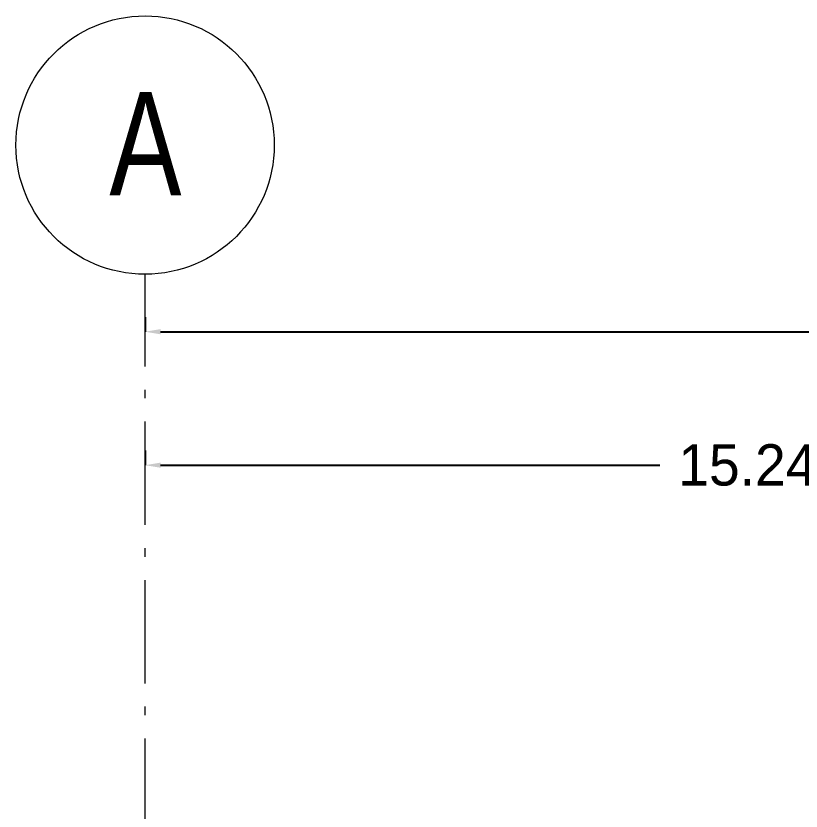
# Model space of a CAD drawing. Header units: metres. Extents: x -199 to 506, y -5 to 23.
# Drawn here: x 165.52 to 174.64, y 14.01 to 23.24 of the extents above; entities that cross this region are included whole.
import ezdxf

# ---------------------------------------------------------------- set-up
doc = ezdxf.new("R2010")
doc.units = ezdxf.units.M
doc.linetypes.add('01_Grid', pattern=[1.74, 1.2, -0.27, 0, -0.27])
for name, color, linetype, lineweight in [('03EJES-1', 1, '01_Grid', 5), ('04NOEJE', 2, 'Continuous', 18), ('04NOEJE-1', 2, 'Continuous', 5), ('31COTAS', 1, 'Continuous', 5)]:
    doc.layers.add(name, color=color, linetype=linetype, lineweight=lineweight)
doc.styles.add('Arial', font='arial.ttf', dxfattribs={"width": 0.75, "height": 1.2})
doc.dimstyles.get("Standard").update_dxf_attribs({"dimtxt": 0.48, "dimasz": 0.18, "dimexe": 0, "dimexo": 0, "dimgap": 0, "dimtad": 0, "dimtih": 1, "dimtoh": 1, "dimdec": 3, "dimzin": 0, "dimdsep": 46, "dimtxsty": 'Standard', "dimcen": 0.09, "dimadec": 0, "dimazin": 0, "dimtfac": 1, "dimtdec": 4, "dimtofl": 0, "dimtmove": 0, "dimatfit": 3, "dimfxl": 1, "dimtolj": 1, "dimtzin": 0, "dimarcsym": 0})

# ---------------------------------------------------------------- blocks, each defined once
blk = doc.blocks.new('Grid - Standard-4449989-603rWestElevEje1Paint')
at = {"layer": '04NOEJE'}
blk.add_circle((0, 21.7437), 1.5, dxfattribs=at)
blk = doc.blocks.new('DIMBLOCK27-603rWestElevEje1Paint')
at = {"layer": '31COTAS', "color": 0, "lineweight": -2}
for p, q in [((167.0206, 19.7465), (167.0206, 19.5768)), ((243.2206, 19.7465), (243.2206, 19.5768)), ((167.2006, 19.5768), (203.4406, 19.5768)), ((243.0406, 19.5768), (206.8006, 19.5768))]:
    blk.add_line(p, q, dxfattribs=at)
at = {"layer": '31COTAS', "color": 0}
for points in [[(167.2006, 19.6068), (167.2006, 19.5468), (167.0206, 19.5768)], [(243.0406, 19.5468), (243.0406, 19.6068), (243.2206, 19.5768)]]:
    blk.add_solid(points, dxfattribs=at)
at = {"layer": 'Defpoints', "color": 0}
for p in [(167.0206, 19.7465), (243.2206, 19.7465), (243.2206, 19.5768)]:
    blk.add_point(p, dxfattribs=at)
at = {"layer": '31COTAS', "color": 0, "insert": (205.1206, 19.5768), "char_height": 0.48, "attachment_point": 5}
blk.add_mtext('\\A1;76.200mt.', dxfattribs=at)
blk = doc.blocks.new('DIMBLOCK28-603rWestElevEje1Paint')
at = {"layer": '31COTAS', "color": 0, "lineweight": -2}
for p, q in [((167.0206, 18.1965), (167.0206, 18.0268)), ((182.2606, 18.1965), (182.2606, 18.0268)), ((167.2006, 18.0268), (173.0006, 18.0268)), ((182.0806, 18.0268), (176.2806, 18.0268))]:
    blk.add_line(p, q, dxfattribs=at)
at = {"layer": '31COTAS', "color": 0}
for points in [[(167.2006, 18.0568), (167.2006, 17.9968), (167.0206, 18.0268)], [(182.0806, 17.9968), (182.0806, 18.0568), (182.2606, 18.0268)]]:
    blk.add_solid(points, dxfattribs=at)
at = {"layer": 'Defpoints', "color": 0}
for p in [(167.0206, 18.1965), (182.2606, 18.1965), (182.2606, 18.0268)]:
    blk.add_point(p, dxfattribs=at)
at = {"layer": '31COTAS', "color": 0, "insert": (174.6406, 18.0268), "char_height": 0.48, "attachment_point": 5}
blk.add_mtext('\\A1;15.240mt.', dxfattribs=at)

msp = doc.modelspace()

# ---------------------------------------------------------------- linework, layer by layer
at = {"layer": '03EJES-1'}
msp.add_line((167.0206, -1.0668), (167.0206, 20.2437), dxfattribs=at)

# ---------------------------------------------------------------- block references
at = {"layer": '04NOEJE'}
msp.add_blockref('Grid - Standard-4449989-603rWestElevEje1Paint', (167.0206, 0), dxfattribs=at)

# ---------------------------------------------------------------- texts
at = {"layer": '04NOEJE-1', "insert": (166.6058, 22.3602), "char_height": 1.2, "width": 1.028164, "attachment_point": 1, "style": 'Arial'}
msp.add_mtext('A', dxfattribs=at)

# ---------------------------------------------------------------- dimensions: what is measured, and where the dimension line sits
at = {"layer": '31COTAS'}
for base, p1, p2, picture, middle in [((243.2206, 19.5768), (167.0206, 19.7465), (243.2206, 19.7465), 'DIMBLOCK27-603rWestElevEje1Paint', (205.1206, 19.5768)), ((182.2606, 18.0268), (167.0206, 18.1965), (182.2606, 18.1965), 'DIMBLOCK28-603rWestElevEje1Paint', (174.6406, 18.0268))]:
    dim = msp.add_linear_dim(base=base, p1=p1, p2=p2, dimstyle='Standard', override={"dimpost": 'mt.'}, dxfattribs=at)
    dim.commit()
    dim.dimension.update_dxf_attribs({"geometry": picture, "text_midpoint": middle})

doc.saveas('drawing.dxf')
